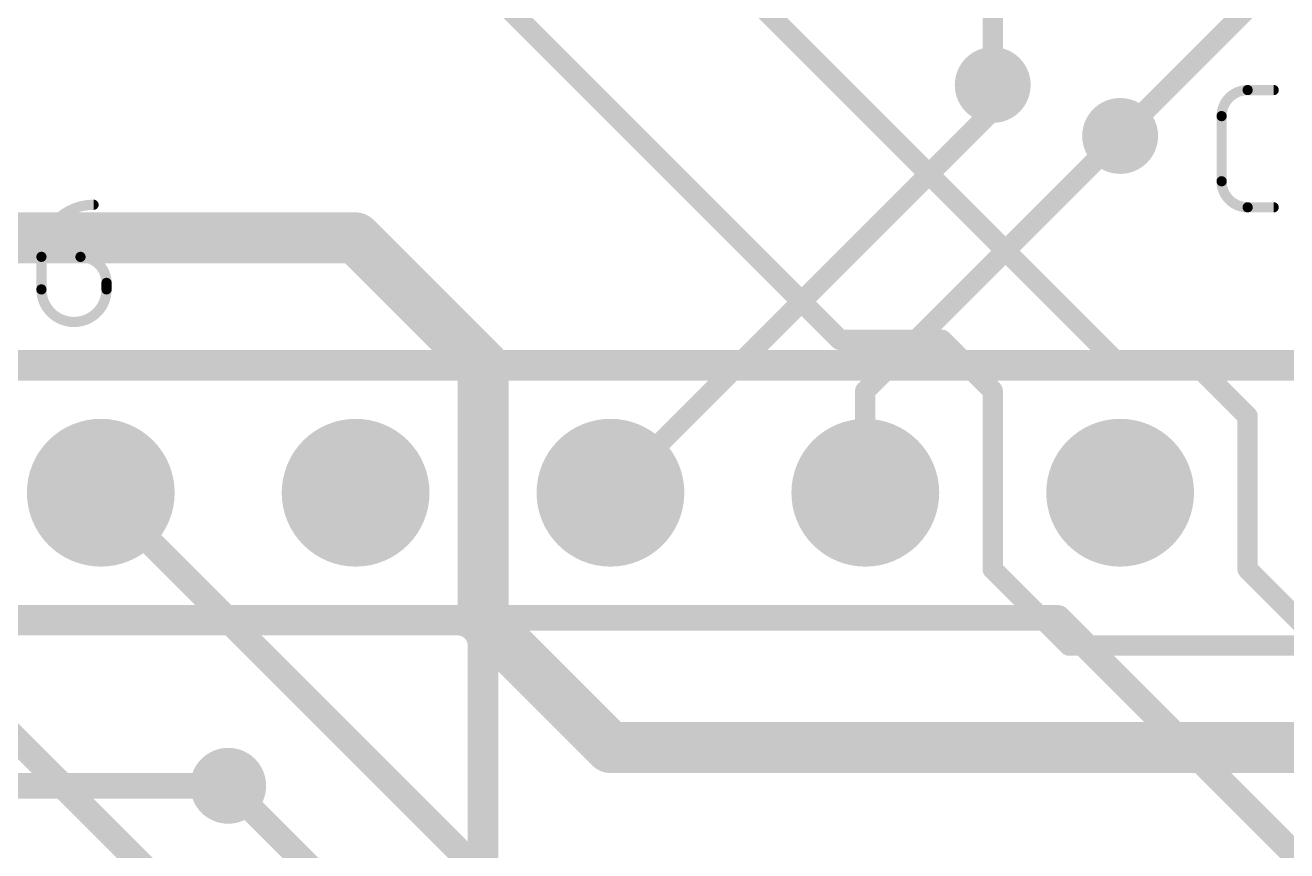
# Model space of a CAD drawing. Extents: x 0 to 102, y 0 to 61.
# Drawn here: x 37.35 to 49.92, y 23.1 to 31.33 of the extents above; entities that cross this region are included whole.
import ezdxf

# ---------------------------------------------------------------- set-up
doc = ezdxf.new("R2010")
doc.units = 0
for name, color, linetype in [('1', 12, 'CONTINUOUS'), ('15', 30, 'CONTINUOUS'), ('16', 132, 'CONTINUOUS'), ('17', 110, 'CONTINUOUS'), ('18', 110, 'CONTINUOUS'), ('21', 253, 'CONTINUOUS'), ('25', 253, 'CONTINUOUS')]:
    doc.layers.add(name, color=color, linetype=linetype)

# ---------------------------------------------------------------- blocks, each defined once
blk = doc.blocks.new('ROUNDP')
at = {"const_width": 0.5}
blk.add_lwpolyline([(0, -0.25, 1), (0, 0.25, 1), (0, -0.25)], format="xyb", dxfattribs=at)
blk = doc.blocks.new('ROUNDV')
at = {"const_width": 0.5}
blk.add_lwpolyline([(0, -0.25, 1), (0, 0.25, 1), (0, -0.25)], format="xyb", dxfattribs=at)

msp = doc.modelspace()

# ---------------------------------------------------------------- linework, layer by layer
at = {"layer": '1'}
for points, const_width in [([(46.99, 30.48), (46.99, 30.734)], 0.2032), ([(43.18, 26.67), (46.99, 30.48)], 0.2032), ([(45.72, 27.686), (48.26, 30.226)], 0.2032), ([(45.72, 26.67), (45.72, 27.686)], 0.2032), ([(47.6422, 25.4226), (31.7274, 25.4226)], 0.254), ([(59.69, 13.3748), (47.6422, 25.4226)], 0.254), ([(39.37, 23.749), (20.701, 23.749)], 0.254)]:
    msp.add_lwpolyline(points, dxfattribs=dict(at, const_width=const_width))
for points, const_width in [([(47.0408, 30.734, 1), (46.9392, 30.734)], 0.1016), ([(47.0259, 30.4441, 1), (46.9541, 30.5159)], 0.1016), ([(46.9392, 30.48, 1), (47.0408, 30.48)], 0.1016), ([(48.2959, 30.1901, 1), (48.2241, 30.2619)], 0.1016), ([(45.7708, 27.686, 1), (45.6692, 27.686)], 0.1016), ([(45.6841, 27.7219, 1), (45.7559, 27.6501)], 0.1016), ([(43.1441, 26.7059, 1), (43.2159, 26.6341)], 0.1016), ([(45.6692, 26.67, 1), (45.7708, 26.67)], 0.1016), ([(47.6871, 25.4675, 1), (47.5973, 25.3777)], 0.127), ([(47.6422, 25.3591, 1), (47.6422, 25.4861)], 0.127), ([(39.37, 23.6855, 1), (39.37, 23.8125)], 0.127)]:
    msp.add_lwpolyline(points, format="xyb", dxfattribs=dict(at, const_width=const_width))
at = {"layer": '15', "const_width": 0.2032}
for points in [[(40.64, 33.02), (45.466, 28.194)], [(45.466, 28.194), (46.482, 28.194)], [(46.482, 28.194), (46.99, 27.686)], [(46.99, 27.686), (46.99, 25.908)], [(46.99, 25.908), (47.752, 25.146)], [(47.752, 25.146), (56.896, 25.146)]]:
    msp.add_lwpolyline(points, dxfattribs=at)
at = {"layer": '15', "const_width": 0.1016}
for points in [[(45.466, 28.2448, 1), (45.466, 28.1432)], [(46.5179, 28.2299, 1), (46.4461, 28.1581)], [(46.482, 28.1432, 1), (46.482, 28.2448)], [(45.4301, 28.1581, 1), (45.5019, 28.2299)], [(47.0408, 27.686, 1), (46.9392, 27.686)], [(46.9541, 27.6501, 1), (47.0259, 27.7219)], [(47.0259, 25.9439, 1), (46.9541, 25.8721)], [(46.9392, 25.908, 1), (47.0408, 25.908)], [(47.752, 25.1968, 1), (47.752, 25.0952)], [(47.7161, 25.1101, 1), (47.7879, 25.1819)]]:
    msp.add_lwpolyline(points, format="xyb", dxfattribs=at)
at = {"layer": '16'}
for points, const_width in [([(56.642, 38.608), (48.26, 30.226)], 0.2032), ([(43.434, 32.766), (48.26, 27.94)], 0.2032), ([(46.99, 32.258), (46.99, 30.734)], 0.2032), ([(40.64, 29.21), (33.147, 29.21)], 0.508), ([(41.91, 27.94), (40.64, 29.21)], 0.508), ([(41.91, 25.4), (41.91, 27.94)], 0.508), ([(48.26, 27.94), (49.022, 27.94)], 0.2032), ([(49.022, 27.94), (49.53, 27.432)], 0.2032), ([(49.53, 27.432), (49.53, 25.908)], 0.2032), ([(42.545, 22.225), (38.1, 26.67)], 0.254), ([(49.53, 25.908), (50.292, 25.146)], 0.2032), ([(43.18, 24.13), (41.91, 25.4)], 0.508), ([(41.1706, 20.2974), (36.83, 24.638)], 0.254), ([(60.96, 24.13), (43.18, 24.13)], 0.508), ([(42.164, 20.955), (39.37, 23.749)], 0.254)]:
    msp.add_lwpolyline(points, dxfattribs=dict(at, const_width=const_width))
for points, const_width in [([(46.9392, 30.734, 1), (47.0408, 30.734)], 0.1016), ([(48.2241, 30.2619, 1), (48.2959, 30.1901)], 0.1016), ([(40.7298, 29.2998, 1), (40.5502, 29.1202)], 0.254), ([(40.64, 29.083, 1), (40.64, 29.337)], 0.254), ([(42.037, 27.94, 1), (41.783, 27.94)], 0.254), ([(41.8202, 27.8502, 1), (41.9998, 28.0298)], 0.254), ([(48.26, 27.9908, 1), (48.26, 27.8892)], 0.1016), ([(49.0579, 27.9759, 1), (48.9861, 27.9041)], 0.1016), ([(49.022, 27.8892, 1), (49.022, 27.9908)], 0.1016), ([(48.2241, 27.9041, 1), (48.2959, 27.9759)], 0.1016), ([(49.5808, 27.432, 1), (49.4792, 27.432)], 0.1016), ([(49.4941, 27.3961, 1), (49.5659, 27.4679)], 0.1016), ([(38.1449, 26.7149, 1), (38.0551, 26.6251)], 0.127), ([(49.5659, 25.9439, 1), (49.4941, 25.8721)], 0.1016), ([(49.4792, 25.908, 1), (49.5808, 25.908)], 0.1016), ([(41.9998, 25.4898, 1), (41.8202, 25.3102)], 0.254), ([(41.783, 25.4, 1), (42.037, 25.4)], 0.254), ([(43.18, 24.257, 1), (43.18, 24.003)], 0.254), ([(43.0902, 24.0402, 1), (43.2698, 24.2198)], 0.254), ([(39.4149, 23.7939, 1), (39.3251, 23.7041)], 0.127)]:
    msp.add_lwpolyline(points, format="xyb", dxfattribs=dict(at, const_width=const_width))
at = {"layer": '21', "const_width": 0.3048}
for points in [[(3.81, 27.94), (64.77, 27.94)], [(29.464, 25.4), (41.656, 25.4)], [(41.91, 25.146), (41.91, 12.954)]]:
    msp.add_lwpolyline(points, dxfattribs=at)
at = {"layer": '21'}
for points, const_width in [([(41.91, 25.146, 0.4142), (41.656, 25.4)], 0.3048), ([(41.656, 25.4762, 1), (41.656, 25.3238)], 0.1524), ([(41.656, 25.3238, 1), (41.656, 25.4762)], 0.1524), ([(41.9862, 25.146, 1), (41.8338, 25.146)], 0.1524), ([(41.8338, 25.146, 1), (41.9862, 25.146)], 0.1524)]:
    msp.add_lwpolyline(points, format="xyb", dxfattribs=dict(at, const_width=const_width))
at = {"layer": '25'}
for points, const_width in [([(49.5309, 30.6832, 0.4142), (49.2713, 30.4236)], 0.1016), ([(49.5309, 30.7086, 1), (49.5309, 30.6578)], 0.0508), ([(49.5309, 30.6578, 1), (49.5309, 30.7086)], 0.0508), ([(49.7906, 30.6578, 1), (49.7906, 30.7086)], 0.0508), ([(49.2967, 30.4236, 1), (49.2459, 30.4236)], 0.0508), ([(49.2459, 30.4236, 1), (49.2967, 30.4236)], 0.0508), ([(49.2713, 29.7744, 0.4142), (49.5309, 29.5148)], 0.1016), ([(49.2967, 29.7744, 1), (49.2459, 29.7744)], 0.0508), ([(49.2459, 29.7744, 1), (49.2967, 29.7744)], 0.0508), ([(38.0277, 29.5402, 0.4142), (37.5084, 29.0209)], 0.1016), ([(38.0277, 29.5148, 1), (38.0277, 29.5656)], 0.0508), ([(49.5309, 29.5402, 1), (49.5309, 29.4894)], 0.0508), ([(49.5309, 29.4894, 1), (49.5309, 29.5402)], 0.0508), ([(49.7906, 29.4894, 1), (49.7906, 29.5402)], 0.0508), ([(37.5084, 29.0463, 1), (37.5084, 28.9955)], 0.0508), ([(37.5338, 29.0209, 1), (37.483, 29.0209)], 0.0508), ([(37.483, 29.0209, 1), (37.5338, 29.0209)], 0.0508), ([(38.1575, 28.7613, 0.4142), (37.8979, 29.0209)], 0.1016), ([(37.8979, 29.0463, 1), (37.8979, 28.9955)], 0.0508), ([(37.8979, 28.9955, 1), (37.8979, 29.0463)], 0.0508), ([(38.1829, 28.7613, 1), (38.1321, 28.7613)], 0.0508), ([(37.5084, 28.6964, 1), (38.1575, 28.6964)], 0.1016), ([(37.5338, 28.6964, 1), (37.483, 28.6964)], 0.0508), ([(37.483, 28.6964, 1), (37.5338, 28.6964)], 0.0508), ([(38.1321, 28.7613, 1), (38.1829, 28.7613)], 0.0508), ([(38.1829, 28.6964, 1), (38.1321, 28.6964)], 0.0508), ([(38.1321, 28.6964, 1), (38.1829, 28.6964)], 0.0508)]:
    msp.add_lwpolyline(points, format="xyb", dxfattribs=dict(at, const_width=const_width))
at = {"layer": '25', "const_width": 0.1016}
for points in [[(49.5309, 30.6832), (49.7906, 30.6832)], [(49.2713, 29.7744), (49.2713, 30.4236)], [(49.7906, 29.5148), (49.5309, 29.5148)], [(37.5084, 29.0209), (37.8979, 29.0209)], [(37.5084, 28.6964), (37.5084, 29.0209)], [(38.1575, 28.7613), (38.1575, 28.6964)]]:
    msp.add_lwpolyline(points, dxfattribs=at)

# ---------------------------------------------------------------- block references
at = {"layer": '17', "xscale": 1.4732, "yscale": 1.4732}
for p in [(38.1, 26.67), (38.1, 26.67), (38.1, 26.67), (40.64, 26.67), (40.64, 26.67), (40.64, 26.67), (43.18, 26.67), (43.18, 26.67), (43.18, 26.67), (45.72, 26.67), (45.72, 26.67), (45.72, 26.67), (48.26, 26.67), (48.26, 26.67), (48.26, 26.67)]:
    msp.add_blockref('ROUNDP', p, dxfattribs=at)
at = {"layer": '18', "xscale": 0.7564, "yscale": 0.7564}
for p in [(46.99, 30.734), (46.99, 30.734), (48.26, 30.226), (48.26, 30.226), (39.37, 23.749), (39.37, 23.749)]:
    msp.add_blockref('ROUNDV', p, dxfattribs=at)

doc.saveas('drawing.dxf')
